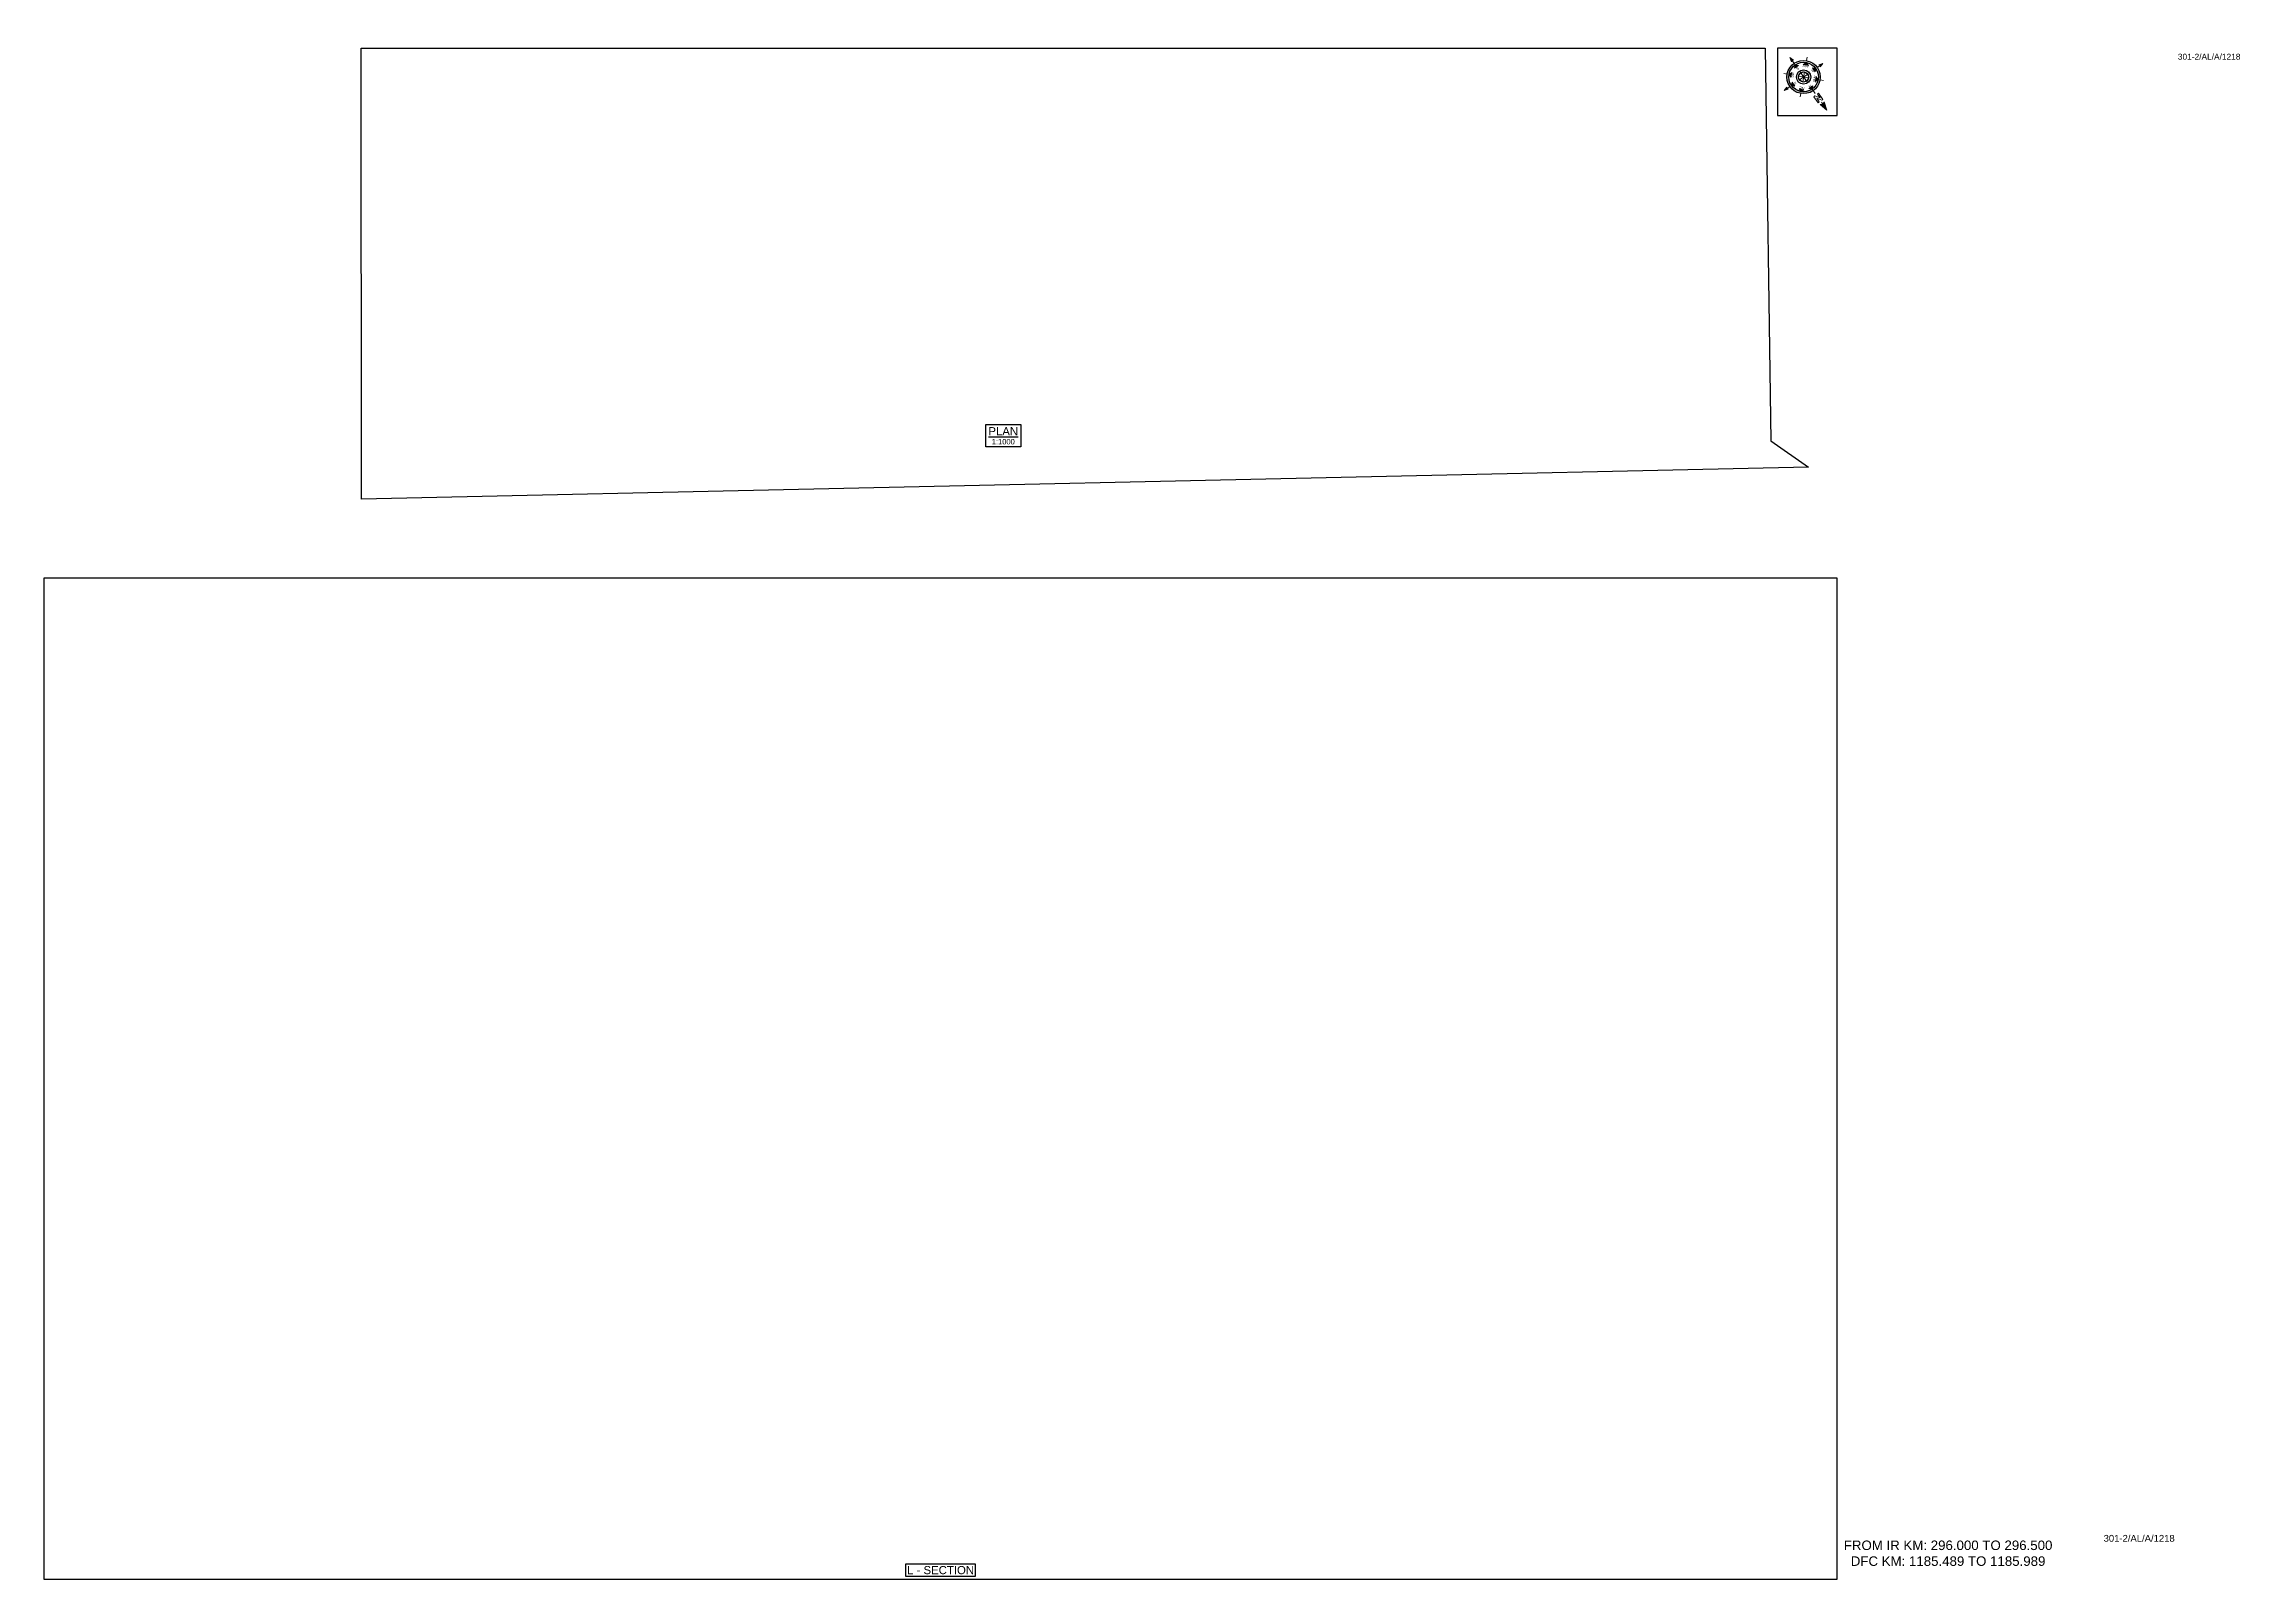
# Paper-space layout '1218' of a CAD drawing. Header units: metres. Extents: x 15 to 824, y 15 to 581.
import ezdxf
from ezdxf.enums import TextEntityAlignment as Align

# ---------------------------------------------------------------- set-up
doc = ezdxf.new("R2010")
doc.units = ezdxf.units.M
doc.header["$MEASUREMENT"] = 0
doc.layers.get('Defpoints').update_dxf_attribs({"color": 5})
doc.layers.add('title', color=7, linetype='Continuous')
doc.styles.get("Standard").update_dxf_attribs({"font": 'arial.ttf'})
doc.styles.add('Style-Arial', font='arial.ttf')

# ---------------------------------------------------------------- blocks, each defined once
blk = doc.blocks.new('N')
for points in [[(0, 8.41), (-0.49, 6.68), (0, 6.93)], [(0.49, 6.68), (0, 6.93), (0, 8.41)], [(-4.93, 0), (-4.07, 0.25), (-4.19, 0)], [(-4.07, -0.25), (-4.19, 0), (-4.93, 0)], [(-3.08, 0), (-2.59, 0.49), (-2.59, -0.49)], [(-2.18, 2.18), (-1.48, 2.18), (-2.18, 1.48)], [(0, 3.08), (0.49, 2.59), (-0.49, 2.59)], [(2.18, 2.18), (2.18, 1.48), (1.48, 2.18)], [(3.08, 0), (2.59, -0.49), (2.59, 0.49)], [(4.07, 0.25), (4.19, 0), (4.93, 0)], [(4.93, 0), (4.07, -0.25), (4.19, 0)], [(-2.18, -2.18), (-2.18, -1.48), (-1.48, -2.18)], [(0, -3.08), (-0.49, -2.59), (0.49, -2.59)], [(0, -4.93), (-0.25, -4.07), (0, -4.19)], [(0.25, -4.07), (0, -4.19), (0, -4.93)], [(2.18, -2.18), (1.48, -2.18), (2.18, -1.48)]]:
    blk.add_hatch(color=7).paths.add_polyline_path(points, flags=0)
h = blk.add_hatch(color=7)
h.paths.add_polyline_path([(0, -3.08), (0, -3.46, 1), (0, 3.46), (0, 3.08, -1)])
h.paths.add_polyline_path([(0, 1.05), (0, 1.48, 1), (0, -1.48), (0, -1.05, -1)])
at = {"color": 7, "linetype": 'ByBlock', "lineweight": 13}
for p, q in [((-0.61, 4.57), (-0.61, 6.12)), ((-0.61, 6.12), (-0.3, 6.12)), ((-0.3, 6.12), (0.32, 5.19)), ((0.32, 4.57), (-0.3, 5.5)), ((-0.3, 5.5), (-0.3, 4.57)), ((0.32, 5.19), (0.32, 6.12)), ((0.32, 6.12), (0.64, 6.12)), ((0.64, 6.12), (0.64, 4.57))]:
    blk.add_line(p, q, dxfattribs=at)
at = {"color": 7, "lineweight": 13}
for p, q in [((0, 6.41), (0, 7.28)), ((-3.46, 0), (-4.19, 0)), ((-2.45, 2.45), (-2.97, 2.97)), ((1.05, 0), (-1.05, 0)), ((-1.05, 0), (1.05, 0)), ((-0.74, 0.74), (0.74, -0.74)), ((0.74, 0.74), (-0.74, -0.74)), ((0.74, -0.74), (-0.74, 0.74)), ((-0.74, -0.74), (0.74, 0.74)), ((0, 3.46), (0, 4.19)), ((0, 3.46), (0, 3.08)), ((0, 1.05), (0, 1.48)), ((0, 1.05), (0, -1.05)), ((0, -1.05), (0, 1.05)), ((2.45, 2.45), (2.97, 2.97)), ((3.46, 0), (4.19, 0)), ((-2.45, -2.45), (-2.97, -2.97)), ((0, -1.05), (0, -1.48)), ((0, -3.46), (0, -3.08)), ((0, -3.46), (0, -4.19)), ((2.45, -2.45), (2.97, -2.97))]:
    blk.add_line(p, q, dxfattribs=at)
for points in [[(0, 8.41), (-0.49, 6.68), (0, 6.93), (0, 6.93)], [(0.49, 6.68), (0, 6.93), (0, 8.41), (0, 8.41)], [(-4.93, 0), (-4.07, 0.25), (-4.19, 0), (-4.19, 0)], [(-4.07, -0.25), (-4.19, 0), (-4.93, 0), (-4.93, 0)], [(-3.08, 0), (-2.59, 0.49), (-2.59, -0.49), (-2.59, -0.49)], [(-2.18, 2.18), (-1.48, 2.18), (-2.18, 1.48), (-2.18, 1.48)], [(0, 3.08), (0.49, 2.59), (-0.49, 2.59), (-0.49, 2.59)], [(2.18, 2.18), (2.18, 1.48), (1.48, 2.18), (1.48, 2.18)], [(3.08, 0), (2.59, -0.49), (2.59, 0.49), (2.59, 0.49)], [(4.07, 0.25), (4.19, 0), (4.93, 0), (4.93, 0)], [(4.93, 0), (4.07, -0.25), (4.19, 0), (4.19, 0)], [(-2.18, -2.18), (-2.18, -1.48), (-1.48, -2.18), (-1.48, -2.18)], [(0, -3.08), (-0.49, -2.59), (0.49, -2.59), (0.49, -2.59)], [(0, -4.93), (-0.25, -4.07), (0, -4.19), (0, -4.19)], [(0.25, -4.07), (0, -4.19), (0, -4.93), (0, -4.93)], [(2.18, -2.18), (1.48, -2.18), (2.18, -1.48), (2.18, -1.48)]]:
    blk.add_lwpolyline(points, close=True, dxfattribs=at)
at = {"color": 7, "linetype": 'ByBlock', "lineweight": 13}
for points in [[(-0.3, 4.57), (-0.61, 4.57)], [(0.32, 4.57), (0.64, 4.57)]]:
    blk.add_lwpolyline(points, dxfattribs=at)
at = {"color": 7}
for radius in [3.46, 3.08, 1.48, 1.05]:
    blk.add_circle((0, 0), radius, dxfattribs=at)
for s, rotation, p in [('W', 90, (-2.1, 0)), ('NW', 45, (-1.48, 1.48)), ('NE', 315, (1.48, 1.48)), ('E', 270, (1.97, 0)), ('SW', 135, (-1.48, -1.48)), ('SE', 225, (1.48, -1.48))]:
    blk.add_text(s, height=0.6, rotation=rotation, dxfattribs=at).set_placement(p, align=Align.CENTER)
for s, p in [('N', (0, 2.1)), ('S', (0, -2.47))]:
    blk.add_text(s, height=0.6, dxfattribs=at).set_placement(p, align=Align.CENTER)

psp = doc.layouts.new('1218')

# ---------------------------------------------------------------- linework, layer by layer
psp.add_lwpolyline([(332.72, 16), (332.72, 20.6), (358.25, 20.6), (358.25, 16)], close=True)
at = {"layer": 'Defpoints'}
psp.add_lwpolyline([(14.99, 15), (676, 15), (676, 383.8), (15.01, 383.8)], close=True, dxfattribs=at)
at = {"layer": 'title', "color": 7, "linetype": 'Continuous', "lineweight": -3}
psp.add_lwpolyline([(362.21, 440.33), (375.09, 440.33), (375.09, 432.18), (362.21, 432.18)], close=True, dxfattribs=at)

# ---------------------------------------------------------------- texts
at = {"style": 'Style-Arial'}
for height, p in [(2.2, (801.57, 574.76)), (2.5, (774.19, 28.76))]:
    psp.add_text('301-2/AL/A/1218', height=height, dxfattribs=at).set_placement(p)
at = {"insert": (674.74, 29.19), "char_height": 3.5, "attachment_point": 1, "style": 'Style-Arial'}
psp.add_mtext_dynamic_manual_height_columns('\\pxqc;FROM IR KM: 296.000 TO 296.500\\P{\\C1;DFC KM: 1185.489 TO 1185.989 }', width=84.2726, gutter_width=17.5, heights=[0], dxfattribs=at)
at = {"layer": 'title', "color": 7, "linetype": 'Continuous', "lineweight": -3, "style": 'Style-Arial'}
for s, height, p in [('%%UPLAN', 3, (368.6, 437.89)), ('1:1000', 2, (368.6, 434.03))]:
    psp.add_text(s, height=height, dxfattribs=at).set_placement(p, align=Align.MIDDLE)
at = {"layer": 'title', "style": 'Style-Arial'}
psp.add_text('L - SECTION', height=3, rotation=0.00006, dxfattribs=at).set_placement((345.5, 18.3), align=Align.MIDDLE_CENTER)

# ---------------------------------------------------------------- viewports
at = {"layer": 'Defpoints'}
vp = psp.add_viewport(center=(345.5, 199.4), size=(661.01, 368.8032), view_center_point=(36204.99, -12055.2), view_height=368.8032, dxfattribs=at)
vp.dxf.flags = 0x10000  # cut along an outline
vp.dxf.clipping_boundary_handle = psp.add_lwpolyline([(14.99, 15), (676, 15), (676, 383.8), (15.01, 383.8)], format="xyb", close=True, dxfattribs={"invisible": 1}).dxf.handle

# ---------------------------------------------------------------- wipeouts: each hides what was drawn before it
psp.add_wipeout([(653.96, 579), (676, 579), (676, 554.19), (653.96, 554.19)])

# ---------------------------------------------------------------- next in the draw order: linework, layer by layer
psp.add_lwpolyline([(676, 579), (653.96, 579), (653.96, 554.19), (676, 554.19)], close=True)
psp.add_lwpolyline([(131.97, 579), (649.43, 579), (651.56, 434.38), (665.43, 424.6), (131.99, 412.83)], close=True, dxfattribs=at)

# ---------------------------------------------------------------- next in the draw order: block references
at = {"xscale": 1.771541522973351, "yscale": 1.771541522973351, "zscale": 1.771541522973351, "rotation": 215.1222936235771}
psp.add_blockref('N', (663.62, 568.39), dxfattribs=at)

# ---------------------------------------------------------------- next in the draw order: viewports
at = {"layer": 'Defpoints', "view_twist_angle": 215.12229362}
vp = psp.add_viewport(center=(398.7, 495.91), size=(533.46, 166.1736), view_center_point=(1413337.99, -3135305.21), view_height=166.1737, status=3, dxfattribs=at)
vp.dxf.flags = 0x10000  # cut along an outline
vp.dxf.clipping_boundary_handle = psp.add_lwpolyline([(131.97, 579), (649.43, 579), (651.56, 434.38), (665.43, 424.6), (131.99, 412.83)], format="xyb", close=True, dxfattribs={"invisible": 1}).dxf.handle

doc.saveas('drawing.dxf')
